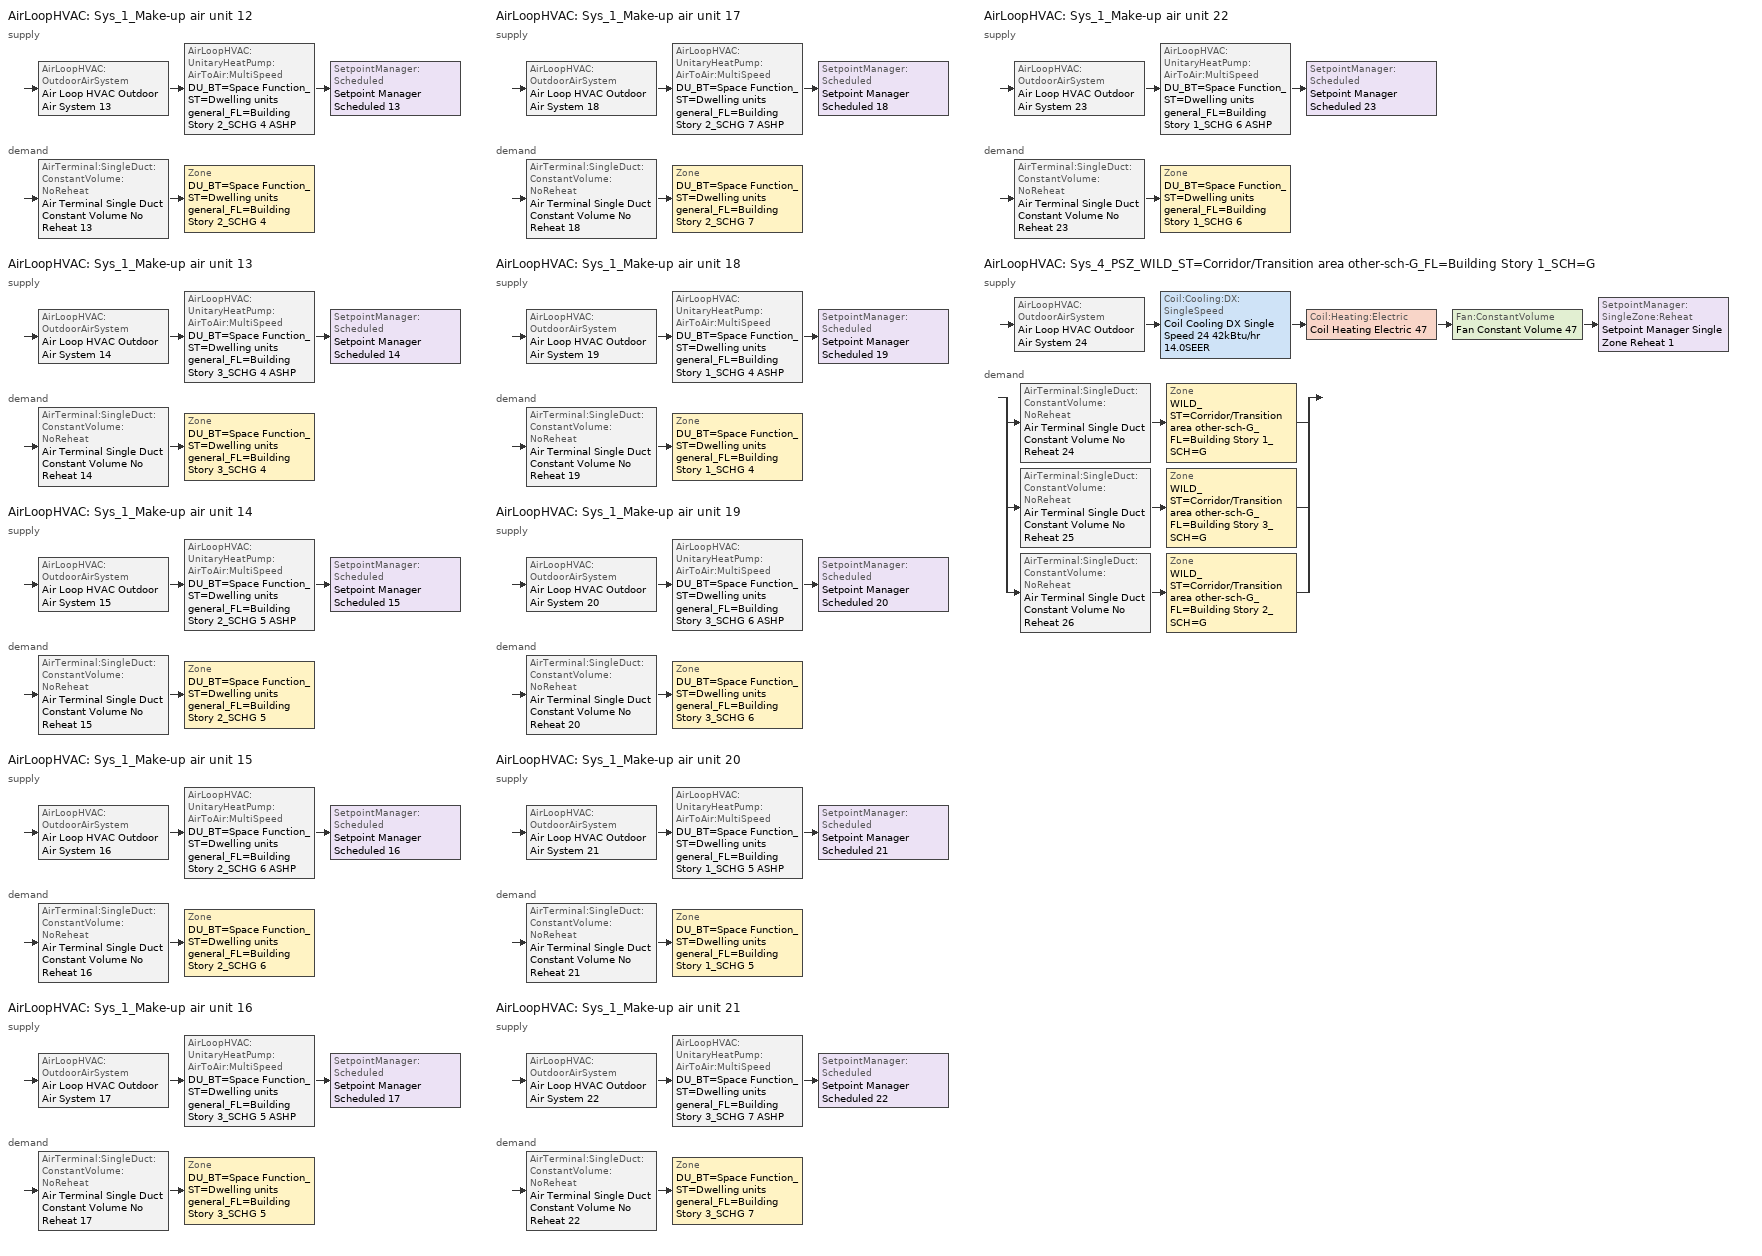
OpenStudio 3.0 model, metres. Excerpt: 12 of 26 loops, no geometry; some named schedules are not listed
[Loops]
AirLoopHVAC 'Sys_1_Make-up air unit 12'
 supply: AirLoopHVAC:OutdoorAirSystem 'Air Loop HVAC Outdoor Air System 13' > AirLoopHVAC:UnitaryHeatPump:AirToAir:MultiSpeed 'DU_BT=Space Function_ST=Dwelling units general_FL=Building Story 2_SCHG 4 ASHP' > SetpointManager:Scheduled 'Setpoint Manager Scheduled 13'
 demand: AirTerminal:SingleDuct:ConstantVolume:NoReheat 'Air Terminal Single Duct Constant Volume No Reheat 13' > Zone 'DU_BT=Space Function_ST=Dwelling units general_FL=Building Story 2_SCHG 4'
AirLoopHVAC 'Sys_1_Make-up air unit 13'
 supply: AirLoopHVAC:OutdoorAirSystem 'Air Loop HVAC Outdoor Air System 14' > AirLoopHVAC:UnitaryHeatPump:AirToAir:MultiSpeed 'DU_BT=Space Function_ST=Dwelling units general_FL=Building Story 3_SCHG 4 ASHP' > SetpointManager:Scheduled 'Setpoint Manager Scheduled 14'
 demand: AirTerminal:SingleDuct:ConstantVolume:NoReheat 'Air Terminal Single Duct Constant Volume No Reheat 14' > Zone 'DU_BT=Space Function_ST=Dwelling units general_FL=Building Story 3_SCHG 4'
AirLoopHVAC 'Sys_1_Make-up air unit 14'
 supply: AirLoopHVAC:OutdoorAirSystem 'Air Loop HVAC Outdoor Air System 15' > AirLoopHVAC:UnitaryHeatPump:AirToAir:MultiSpeed 'DU_BT=Space Function_ST=Dwelling units general_FL=Building Story 2_SCHG 5 ASHP' > SetpointManager:Scheduled 'Setpoint Manager Scheduled 15'
 demand: AirTerminal:SingleDuct:ConstantVolume:NoReheat 'Air Terminal Single Duct Constant Volume No Reheat 15' > Zone 'DU_BT=Space Function_ST=Dwelling units general_FL=Building Story 2_SCHG 5'
AirLoopHVAC 'Sys_1_Make-up air unit 15'
 supply: AirLoopHVAC:OutdoorAirSystem 'Air Loop HVAC Outdoor Air System 16' > AirLoopHVAC:UnitaryHeatPump:AirToAir:MultiSpeed 'DU_BT=Space Function_ST=Dwelling units general_FL=Building Story 2_SCHG 6 ASHP' > SetpointManager:Scheduled 'Setpoint Manager Scheduled 16'
 demand: AirTerminal:SingleDuct:ConstantVolume:NoReheat 'Air Terminal Single Duct Constant Volume No Reheat 16' > Zone 'DU_BT=Space Function_ST=Dwelling units general_FL=Building Story 2_SCHG 6'
AirLoopHVAC 'Sys_1_Make-up air unit 16'
 supply: AirLoopHVAC:OutdoorAirSystem 'Air Loop HVAC Outdoor Air System 17' > AirLoopHVAC:UnitaryHeatPump:AirToAir:MultiSpeed 'DU_BT=Space Function_ST=Dwelling units general_FL=Building Story 3_SCHG 5 ASHP' > SetpointManager:Scheduled 'Setpoint Manager Scheduled 17'
 demand: AirTerminal:SingleDuct:ConstantVolume:NoReheat 'Air Terminal Single Duct Constant Volume No Reheat 17' > Zone 'DU_BT=Space Function_ST=Dwelling units general_FL=Building Story 3_SCHG 5'
AirLoopHVAC 'Sys_1_Make-up air unit 17'
 supply: AirLoopHVAC:OutdoorAirSystem 'Air Loop HVAC Outdoor Air System 18' > AirLoopHVAC:UnitaryHeatPump:AirToAir:MultiSpeed 'DU_BT=Space Function_ST=Dwelling units general_FL=Building Story 2_SCHG 7 ASHP' > SetpointManager:Scheduled 'Setpoint Manager Scheduled 18'
 demand: AirTerminal:SingleDuct:ConstantVolume:NoReheat 'Air Terminal Single Duct Constant Volume No Reheat 18' > Zone 'DU_BT=Space Function_ST=Dwelling units general_FL=Building Story 2_SCHG 7'
AirLoopHVAC 'Sys_1_Make-up air unit 18'
 supply: AirLoopHVAC:OutdoorAirSystem 'Air Loop HVAC Outdoor Air System 19' > AirLoopHVAC:UnitaryHeatPump:AirToAir:MultiSpeed 'DU_BT=Space Function_ST=Dwelling units general_FL=Building Story 1_SCHG 4 ASHP' > SetpointManager:Scheduled 'Setpoint Manager Scheduled 19'
 demand: AirTerminal:SingleDuct:ConstantVolume:NoReheat 'Air Terminal Single Duct Constant Volume No Reheat 19' > Zone 'DU_BT=Space Function_ST=Dwelling units general_FL=Building Story 1_SCHG 4'
AirLoopHVAC 'Sys_1_Make-up air unit 19'
 supply: AirLoopHVAC:OutdoorAirSystem 'Air Loop HVAC Outdoor Air System 20' > AirLoopHVAC:UnitaryHeatPump:AirToAir:MultiSpeed 'DU_BT=Space Function_ST=Dwelling units general_FL=Building Story 3_SCHG 6 ASHP' > SetpointManager:Scheduled 'Setpoint Manager Scheduled 20'
 demand: AirTerminal:SingleDuct:ConstantVolume:NoReheat 'Air Terminal Single Duct Constant Volume No Reheat 20' > Zone 'DU_BT=Space Function_ST=Dwelling units general_FL=Building Story 3_SCHG 6'
AirLoopHVAC 'Sys_1_Make-up air unit 20'
 supply: AirLoopHVAC:OutdoorAirSystem 'Air Loop HVAC Outdoor Air System 21' > AirLoopHVAC:UnitaryHeatPump:AirToAir:MultiSpeed 'DU_BT=Space Function_ST=Dwelling units general_FL=Building Story 1_SCHG 5 ASHP' > SetpointManager:Scheduled 'Setpoint Manager Scheduled 21'
 demand: AirTerminal:SingleDuct:ConstantVolume:NoReheat 'Air Terminal Single Duct Constant Volume No Reheat 21' > Zone 'DU_BT=Space Function_ST=Dwelling units general_FL=Building Story 1_SCHG 5'
AirLoopHVAC 'Sys_1_Make-up air unit 21'
 supply: AirLoopHVAC:OutdoorAirSystem 'Air Loop HVAC Outdoor Air System 22' > AirLoopHVAC:UnitaryHeatPump:AirToAir:MultiSpeed 'DU_BT=Space Function_ST=Dwelling units general_FL=Building Story 3_SCHG 7 ASHP' > SetpointManager:Scheduled 'Setpoint Manager Scheduled 22'
 demand: AirTerminal:SingleDuct:ConstantVolume:NoReheat 'Air Terminal Single Duct Constant Volume No Reheat 22' > Zone 'DU_BT=Space Function_ST=Dwelling units general_FL=Building Story 3_SCHG 7'
AirLoopHVAC 'Sys_1_Make-up air unit 22'
 supply: AirLoopHVAC:OutdoorAirSystem 'Air Loop HVAC Outdoor Air System 23' > AirLoopHVAC:UnitaryHeatPump:AirToAir:MultiSpeed 'DU_BT=Space Function_ST=Dwelling units general_FL=Building Story 1_SCHG 6 ASHP' > SetpointManager:Scheduled 'Setpoint Manager Scheduled 23'
 demand: AirTerminal:SingleDuct:ConstantVolume:NoReheat 'Air Terminal Single Duct Constant Volume No Reheat 23' > Zone 'DU_BT=Space Function_ST=Dwelling units general_FL=Building Story 1_SCHG 6'
AirLoopHVAC 'Sys_4_PSZ_WILD_ST=Corridor/Transition area other-sch-G_FL=Building Story 1_SCH=G'
 supply: AirLoopHVAC:OutdoorAirSystem 'Air Loop HVAC Outdoor Air System 24' > Coil:Cooling:DX:SingleSpeed 'Coil Cooling DX Single Speed 24 42kBtu/hr 14.0SEER' > Coil:Heating:Electric 'Coil Heating Electric 47' > Fan:ConstantVolume 'Fan Constant Volume 47' > SetpointManager:SingleZone:Reheat 'Setpoint Manager Single Zone Reheat 1'
 demand: split
  | AirTerminal:SingleDuct:ConstantVolume:NoReheat 'Air Terminal Single Duct Constant Volume No Reheat 24' > Zone 'WILD_ST=Corridor/Transition area other-sch-G_FL=Building Story 1_SCH=G'
  | AirTerminal:SingleDuct:ConstantVolume:NoReheat 'Air Terminal Single Duct Constant Volume No Reheat 25' > Zone 'WILD_ST=Corridor/Transition area other-sch-G_FL=Building Story 3_SCH=G'
  | AirTerminal:SingleDuct:ConstantVolume:NoReheat 'Air Terminal Single Duct Constant Volume No Reheat 26' > Zone 'WILD_ST=Corridor/Transition area other-sch-G_FL=Building Story 2_SCH=G'
[Sizing:Zone] Zone Cooling Design Supply Air Temperature Input Method=SupplyAirTemperature; Zone Cooling Design Supply Air Temperature {C}=13; Zone Cooling Design Supply Air Temperature Difference {deltaC}=11.11; Zone Heating Design Supply Air Temperature Input Method=SupplyAirTemperature; Zone Heating Design Supply Air Temperature {C}=43; Zone Heating Design Supply Air Temperature Difference {deltaC}=11.11; Zone Cooling Design Supply Air Humidity Ratio {kg-H2O/kg-air}=0.0085; Zone Heating Design Supply Air Humidity Ratio {kg-H2O/kg-air}=0.008; Zone Heating Sizing Factor=1.3; Zone Cooling Sizing Factor=1.1; Cooling Design Air Flow Method=DesignDay; Heating Design Air Flow Method=DesignDay; Account for Dedicated Outdoor Air System=No; Dedicated Outdoor Air System Control Strategy=NeutralSupplyAir; Dedicated Outdoor Air Low Setpoint Temperature for Design {C}=autosize; Dedicated Outdoor Air High Setpoint Temperature for Design {C}=autosize
DU_BT=Space Function_ST=Dwelling units general_FL=Building Story 2_SCHG 4; DU_BT=Space Function_ST=Dwelling units general_FL=Building Story 3_SCHG 4; DU_BT=Space Function_ST=Dwelling units general_FL=Building Story 2_SCHG 5; DU_BT=Space Function_ST=Dwelling units general_FL=Building Story 2_SCHG 6; DU_BT=Space Function_ST=Dwelling units general_FL=Building Story 3_SCHG 5; DU_BT=Space Function_ST=Dwelling units general_FL=Building Story 2_SCHG 7; DU_BT=Space Function_ST=Dwelling units general_FL=Building Story 1_SCHG 4; DU_BT=Space Function_ST=Dwelling units general_FL=Building Story 3_SCHG 6; DU_BT=Space Function_ST=Dwelling units general_FL=Building Story 1_SCHG 5; DU_BT=Space Function_ST=Dwelling units general_FL=Building Story 3_SCHG 7; DU_BT=Space Function_ST=Dwelling units general_FL=Building Story 1_SCHG 6; WILD_ST=Corridor/Transition area other-sch-G_FL=Building Story 1_SCH=G; WILD_ST=Corridor/Transition area other-sch-G_FL=Building Story 3_SCH=G; WILD_ST=Corridor/Transition area other-sch-G_FL=Building Story 2_SCH=G
[Zone equipment]
DU_BT=Space Function_ST=Dwelling units general_FL=Building Story 2_SCHG 4: DU_BT=Space Function_ST=Dwelling units general_FL=Building Story 2_SCHG 4 PTAC, Zone HVAC Baseboard Convective Electric 13, Air Terminal Single Duct Constant Volume No Reheat 13
DU_BT=Space Function_ST=Dwelling units general_FL=Building Story 3_SCHG 4: DU_BT=Space Function_ST=Dwelling units general_FL=Building Story 3_SCHG 4 PTAC, Zone HVAC Baseboard Convective Electric 14, Air Terminal Single Duct Constant Volume No Reheat 14
DU_BT=Space Function_ST=Dwelling units general_FL=Building Story 2_SCHG 5: DU_BT=Space Function_ST=Dwelling units general_FL=Building Story 2_SCHG 5 PTAC, Zone HVAC Baseboard Convective Electric 15, Air Terminal Single Duct Constant Volume No Reheat 15
DU_BT=Space Function_ST=Dwelling units general_FL=Building Story 2_SCHG 6: DU_BT=Space Function_ST=Dwelling units general_FL=Building Story 2_SCHG 6 PTAC, Zone HVAC Baseboard Convective Electric 16, Air Terminal Single Duct Constant Volume No Reheat 16
DU_BT=Space Function_ST=Dwelling units general_FL=Building Story 3_SCHG 5: DU_BT=Space Function_ST=Dwelling units general_FL=Building Story 3_SCHG 5 PTAC, Zone HVAC Baseboard Convective Electric 17, Air Terminal Single Duct Constant Volume No Reheat 17
DU_BT=Space Function_ST=Dwelling units general_FL=Building Story 2_SCHG 7: DU_BT=Space Function_ST=Dwelling units general_FL=Building Story 2_SCHG 7 PTAC, Zone HVAC Baseboard Convective Electric 18, Air Terminal Single Duct Constant Volume No Reheat 18
DU_BT=Space Function_ST=Dwelling units general_FL=Building Story 1_SCHG 4: DU_BT=Space Function_ST=Dwelling units general_FL=Building Story 1_SCHG 4 PTAC, Zone HVAC Baseboard Convective Electric 19, Air Terminal Single Duct Constant Volume No Reheat 19
DU_BT=Space Function_ST=Dwelling units general_FL=Building Story 3_SCHG 6: DU_BT=Space Function_ST=Dwelling units general_FL=Building Story 3_SCHG 6 PTAC, Zone HVAC Baseboard Convective Electric 20, Air Terminal Single Duct Constant Volume No Reheat 20
DU_BT=Space Function_ST=Dwelling units general_FL=Building Story 1_SCHG 5: DU_BT=Space Function_ST=Dwelling units general_FL=Building Story 1_SCHG 5 PTAC, Zone HVAC Baseboard Convective Electric 21, Air Terminal Single Duct Constant Volume No Reheat 21
DU_BT=Space Function_ST=Dwelling units general_FL=Building Story 3_SCHG 7: DU_BT=Space Function_ST=Dwelling units general_FL=Building Story 3_SCHG 7 PTAC, Zone HVAC Baseboard Convective Electric 22, Air Terminal Single Duct Constant Volume No Reheat 22
DU_BT=Space Function_ST=Dwelling units general_FL=Building Story 1_SCHG 6: DU_BT=Space Function_ST=Dwelling units general_FL=Building Story 1_SCHG 6 PTAC, Zone HVAC Baseboard Convective Electric 23, Air Terminal Single Duct Constant Volume No Reheat 23
WILD_ST=Corridor/Transition area other-sch-G_FL=Building Story 1_SCH=G: Air Terminal Single Duct Constant Volume No Reheat 24, Zone HVAC Baseboard Convective Electric 24
WILD_ST=Corridor/Transition area other-sch-G_FL=Building Story 3_SCH=G: Air Terminal Single Duct Constant Volume No Reheat 25, Zone HVAC Baseboard Convective Electric 25
WILD_ST=Corridor/Transition area other-sch-G_FL=Building Story 2_SCH=G: Air Terminal Single Duct Constant Volume No Reheat 26, Zone HVAC Baseboard Convective Electric 26
[AirLoopHVAC] Design Supply Air Flow Rate {m3/s}=AutoSize
Name | Availability Schedule
Sys_1_Make-up air unit 12 | Sys_1_Make-up air unit 12 Occ Sch
Sys_1_Make-up air unit 13 | Sys_1_Make-up air unit 13 Occ Sch
Sys_1_Make-up air unit 14 | Sys_1_Make-up air unit 14 Occ Sch
Sys_1_Make-up air unit 15 | Sys_1_Make-up air unit 15 Occ Sch
Sys_1_Make-up air unit 16 | Sys_1_Make-up air unit 16 Occ Sch
Sys_1_Make-up air unit 17 | Sys_1_Make-up air unit 17 Occ Sch
Sys_1_Make-up air unit 18 | Sys_1_Make-up air unit 18 Occ Sch
Sys_1_Make-up air unit 19 | Sys_1_Make-up air unit 19 Occ Sch
Sys_1_Make-up air unit 20 | Sys_1_Make-up air unit 20 Occ Sch
Sys_1_Make-up air unit 21 | Sys_1_Make-up air unit 21 Occ Sch
Sys_1_Make-up air unit 22 | Sys_1_Make-up air unit 22 Occ Sch
Sys_4_PSZ_WILD_ST=Corridor/Transition area other-sch-G_FL=Building Story 1_SCH=G | Sys_4_PSZ_WILD_ST=Corridor/Transition area other-sch-G_FL=Building Story 1_SCH=G Occ Sch
[Sizing:System] Design Outdoor Air Flow Rate {m3/s}=Autosize; Central Heating Maximum System Air Flow Ratio=1; Preheat Design Temperature {C}=7; Preheat Design Humidity Ratio {kg-H2O/kg-Air}=0.008; Precool Design Temperature {C}=13; Precool Design Humidity Ratio {kg-H2O/kg-Air}=0.008; Central Cooling Design Supply Air Temperature {C}=13; Central Heating Design Supply Air Temperature {C}=43; Sizing Option=NonCoincident; Central Cooling Design Supply Air Humidity Ratio {kg-H2O/kg-Air}=0.0085; Central Heating Design Supply Air Humidity Ratio {kg-H2O/kg-Air}=0.008; Cooling Design Air Flow Method=DesignDay; Cooling Design Air Flow Rate {m3/s}=0; Heating Design Air Flow Method=DesignDay; Heating Design Air Flow Rate {m3/s}=0; System Outdoor Air Method=ZoneSum; Zone Maximum Outdoor Air Fraction=1; Cooling Supply Air Flow Rate Per Floor Area {m3/s-m2}=0.00996765; Cooling Fraction of Autosized Cooling Supply Air Flow Rate=1; Cooling Supply Air Flow Rate Per Unit Cooling Capacity {m3/s-W}=3.94755e-05; Heating Supply Air Flow Rate Per Floor Area {m3/s-m2}=0.00996765; Heating Fraction of Autosized Heating Supply Air Flow Rate=1; Heating Fraction of Autosized Cooling Supply Air Flow Rate=1; Heating Supply Air Flow Rate Per Unit Heating Capacity {m3/s-W}=3.15882e-05; Cooling Design Capacity Method=CoolingDesignCapacity; Cooling Design Capacity {W}=autosize; Cooling Design Capacity Per Floor Area {W/m2}=234.7; Fraction of Autosized Cooling Design Capacity=1; Heating Design Capacity Method=HeatingDesignCapacity; Heating Design Capacity {W}=autosize; Heating Design Capacity Per Floor Area {W/m2}=157; Fraction of Autosized Heating Design Capacity=1; Central Cooling Capacity Control Method=OnOff
Name | Type of Load to Size On | 100% Outdoor Air in Cooling | 100% Outdoor Air in Heating
Sys_1_Make-up air unit 12; Sys_1_Make-up air unit 13; Sys_1_Make-up air unit 14; Sys_1_Make-up air unit 15; Sys_1_Make-up air unit 16; Sys_1_Make-up air unit 17; Sys_1_Make-up air unit 18; Sys_1_Make-up air unit 19; Sys_1_Make-up air unit 20; Sys_1_Make-up air unit 21; Sys_1_Make-up air unit 22 | VentilationRequirement | Yes | Yes
Sys_4_PSZ_WILD_ST=Corridor/Transition area other-sch-G_FL=Building Story 1_SCH=G | Sensible | No | No
[Fan:ConstantVolume] Availability Schedule=Always On Discrete; Fan Total Efficiency=0.39975; Pressure Rise {Pa}=640; Maximum Flow Rate {m3/s}=AutoSize; Motor Efficiency=0.615
Fan Constant Volume 25; Fan Constant Volume 26; Fan Constant Volume 27; Fan Constant Volume 28; Fan Constant Volume 29; Fan Constant Volume 30; Fan Constant Volume 31; Fan Constant Volume 32; Fan Constant Volume 33; Fan Constant Volume 34; Fan Constant Volume 35; Fan Constant Volume 36; Fan Constant Volume 37; Fan Constant Volume 38; Fan Constant Volume 39; Fan Constant Volume 40; Fan Constant Volume 41; Fan Constant Volume 42; Fan Constant Volume 43; Fan Constant Volume 44; Fan Constant Volume 45; Fan Constant Volume 46; Fan Constant Volume 47
[Coil:Cooling:DX:MultiSpeed] Condenser Type=AirCooled; Minimum Outdoor Dry-Bulb Temperature for Compressor Operation {C}=-25; Apply Part Load Fraction to Speeds Greater than 1=No; Crankcase Heater Capacity {W}=0; Maximum Outdoor Dry-Bulb Temperature for Crankcase Heater Operation {C}=10; Basin Heater Capacity {W/K}=0; Basin Heater Setpoint Temperature {C}=2; Fuel Type=Electricity
Name | Stage 1 | Stage 2
Coil Cooling DX Multi Speed 13 4kBtu/hr 14.0SEER | Coil Cooling DX Multi Speed Stage Data 25 | Coil Cooling DX Multi Speed Stage Data 26
Coil Cooling DX Multi Speed 14 2kBtu/hr 14.0SEER | Coil Cooling DX Multi Speed Stage Data 27 | Coil Cooling DX Multi Speed Stage Data 28
Coil Cooling DX Multi Speed 15 4kBtu/hr 14.0SEER | Coil Cooling DX Multi Speed Stage Data 29 | Coil Cooling DX Multi Speed Stage Data 30
Coil Cooling DX Multi Speed 16 4kBtu/hr 14.0SEER | Coil Cooling DX Multi Speed Stage Data 31 | Coil Cooling DX Multi Speed Stage Data 32
Coil Cooling DX Multi Speed 17 2kBtu/hr 14.0SEER | Coil Cooling DX Multi Speed Stage Data 33 | Coil Cooling DX Multi Speed Stage Data 34
Coil Cooling DX Multi Speed 18 4kBtu/hr 14.0SEER | Coil Cooling DX Multi Speed Stage Data 35 | Coil Cooling DX Multi Speed Stage Data 36
Coil Cooling DX Multi Speed 19 2kBtu/hr 14.0SEER | Coil Cooling DX Multi Speed Stage Data 37 | Coil Cooling DX Multi Speed Stage Data 38
Coil Cooling DX Multi Speed 20 2kBtu/hr 14.0SEER | Coil Cooling DX Multi Speed Stage Data 39 | Coil Cooling DX Multi Speed Stage Data 40
Coil Cooling DX Multi Speed 21 2kBtu/hr 14.0SEER | Coil Cooling DX Multi Speed Stage Data 41 | Coil Cooling DX Multi Speed Stage Data 42
Coil Cooling DX Multi Speed 22 2kBtu/hr 14.0SEER | Coil Cooling DX Multi Speed Stage Data 43 | Coil Cooling DX Multi Speed Stage Data 44
Coil Cooling DX Multi Speed 23 2kBtu/hr 14.0SEER | Coil Cooling DX Multi Speed Stage Data 45 | Coil Cooling DX Multi Speed Stage Data 46
[Coil:Cooling:DX:MultiSpeed:StageData] Gross Rated Sensible Heat Ratio=autosize; Gross Rated Cooling COP {W/W}=4.11713; Rated Air Flow Rate {m3/s}=autosize; Rated Evaporator Fan Power Per Volume Flow Rate {W/(m3/s)}=773.3; Total Cooling Capacity Function of Temperature Curve=DXCOOL-NECB2011-REF-CAPFT; Total Cooling Capacity Function of Flow Fraction Curve=DXCOOL-NECB2011-REF-CAPFFLOW; Energy Input Ratio Function of Temperature Curve=DXCOOL-NECB2011-REF-COOLEIRFT; Energy Input Ratio Function of Flow Fraction Curve=DXCOOL-NECB2011-REF-COOLEIRFFLOW; Part Load Fraction Correlation Curve=DXCOOL-NECB2011-REF-COOLPLFFPLR; Nominal Time for Condensate Removal to Begin {s}=0; Ratio of Initial Moisture Evaporation Rate and Steady State Latent Capacity=0; Maximum Cycling Rate {cycles/hr}=0; Latent Capacity Time Constant {s}=0; Rated Waste Heat Fraction of Power Input=0.5; Evaporative Condenser Effectiveness=0.9; Evaporative Condenser Air Flow Rate {m3/s}=autosize; Rated Evaporative Condenser Pump Power Consumption {W}=autosize
Name | Gross Rated Total Cooling Capacity {W} | Waste Heat Function of Temperature Curve
Coil Cooling DX Multi Speed Stage Data 25 | 578.843 | Curve Biquadratic 99
Coil Cooling DX Multi Speed Stage Data 26 | 1157.69 | Curve Biquadratic 102
Coil Cooling DX Multi Speed Stage Data 27 | 289.421 | Curve Biquadratic 107
Coil Cooling DX Multi Speed Stage Data 28 | 578.843 | Curve Biquadratic 110
Coil Cooling DX Multi Speed Stage Data 29 | 578.843 | Curve Biquadratic 115
Coil Cooling DX Multi Speed Stage Data 30 | 1157.69 | Curve Biquadratic 118
Coil Cooling DX Multi Speed Stage Data 31 | 578.843 | Curve Biquadratic 123
Coil Cooling DX Multi Speed Stage Data 32 | 1157.69 | Curve Biquadratic 126
Coil Cooling DX Multi Speed Stage Data 33 | 289.421 | Curve Biquadratic 131
Coil Cooling DX Multi Speed Stage Data 34 | 578.843 | Curve Biquadratic 134
Coil Cooling DX Multi Speed Stage Data 35 | 578.843 | Curve Biquadratic 139
Coil Cooling DX Multi Speed Stage Data 36 | 1157.69 | Curve Biquadratic 142
Coil Cooling DX Multi Speed Stage Data 37 | 289.421 | Curve Biquadratic 147
Coil Cooling DX Multi Speed Stage Data 38 | 578.843 | Curve Biquadratic 150
Coil Cooling DX Multi Speed Stage Data 39 | 289.421 | Curve Biquadratic 155
Coil Cooling DX Multi Speed Stage Data 40 | 578.843 | Curve Biquadratic 158
Coil Cooling DX Multi Speed Stage Data 41 | 289.421 | Curve Biquadratic 163
Coil Cooling DX Multi Speed Stage Data 42 | 578.843 | Curve Biquadratic 166
Coil Cooling DX Multi Speed Stage Data 43 | 289.421 | Curve Biquadratic 171
Coil Cooling DX Multi Speed Stage Data 44 | 578.843 | Curve Biquadratic 174
Coil Cooling DX Multi Speed Stage Data 45 | 289.421 | Curve Biquadratic 179
Coil Cooling DX Multi Speed Stage Data 46 | 578.843 | Curve Biquadratic 182
[Coil:Heating:Gas:MultiStage] Part Load Fraction Correlation Curve=FURNACE-EFFPLR-NECB2011
Name | Stage 1
Coil Heating Gas Multi Stage 13 0kBtu/hr 0.924 AFUE | Coil Heating Gas Multi Stage Stage Data 13
Coil Heating Gas Multi Stage 14 0kBtu/hr 0.924 AFUE | Coil Heating Gas Multi Stage Stage Data 14
Coil Heating Gas Multi Stage 15 0kBtu/hr 0.924 AFUE | Coil Heating Gas Multi Stage Stage Data 15
Coil Heating Gas Multi Stage 16 0kBtu/hr 0.924 AFUE | Coil Heating Gas Multi Stage Stage Data 16
Coil Heating Gas Multi Stage 17 0kBtu/hr 0.924 AFUE | Coil Heating Gas Multi Stage Stage Data 17
Coil Heating Gas Multi Stage 18 0kBtu/hr 0.924 AFUE | Coil Heating Gas Multi Stage Stage Data 18
Coil Heating Gas Multi Stage 19 0kBtu/hr 0.924 AFUE | Coil Heating Gas Multi Stage Stage Data 19
Coil Heating Gas Multi Stage 20 0kBtu/hr 0.924 AFUE | Coil Heating Gas Multi Stage Stage Data 20
Coil Heating Gas Multi Stage 21 0kBtu/hr 0.924 AFUE | Coil Heating Gas Multi Stage Stage Data 21
Coil Heating Gas Multi Stage 22 0kBtu/hr 0.924 AFUE | Coil Heating Gas Multi Stage Stage Data 22
Coil Heating Gas Multi Stage 23 0kBtu/hr 0.924 AFUE | Coil Heating Gas Multi Stage Stage Data 23
[Coil:Heating:Gas:MultiStage:StageData] Gas Burner Efficiency {W/W}=0.924; Nominal Capacity {W}=0.001; Parasitic Electric Load {W}=0
Coil Heating Gas Multi Stage Stage Data 13; Coil Heating Gas Multi Stage Stage Data 14; Coil Heating Gas Multi Stage Stage Data 15; Coil Heating Gas Multi Stage Stage Data 16; Coil Heating Gas Multi Stage Stage Data 17; Coil Heating Gas Multi Stage Stage Data 18; Coil Heating Gas Multi Stage Stage Data 19; Coil Heating Gas Multi Stage Stage Data 20; Coil Heating Gas Multi Stage Stage Data 21; Coil Heating Gas Multi Stage Stage Data 22; Coil Heating Gas Multi Stage Stage Data 23
[Coil:Heating:Electric]
Name | Availability Schedule
Coil Heating Electric 25; Coil Heating Electric 27; Coil Heating Electric 29; Coil Heating Electric 31; Coil Heating Electric 33; Coil Heating Electric 35; Coil Heating Electric 37; Coil Heating Electric 39; Coil Heating Electric 41; Coil Heating Electric 43; Coil Heating Electric 45; Coil Heating Electric 47 | Always On Discrete
Coil Heating Electric 26; Coil Heating Electric 28; Coil Heating Electric 30; Coil Heating Electric 32; Coil Heating Electric 34; Coil Heating Electric 36; Coil Heating Electric 38; Coil Heating Electric 40; Coil Heating Electric 42; Coil Heating Electric 44; Coil Heating Electric 46 | ON_OFF_ALWAYS_OFF
[AirLoopHVAC:UnitaryHeatPump:AirToAir:MultiSpeed] Supply Air Fan Placement=DrawThrough; Supply Air Fan Operating Mode Schedule=Always On Discrete; Minimum Outdoor Dry-Bulb Temperature for Compressor Operation {C}=-10; Maximum Supply Air Temperature from Supplemental Heater {C}=autosize; Maximum Outdoor Dry-Bulb Temperature for Supplemental Heater Operation {C}=21; Auxiliary On-Cycle Electric Power {W}=0; Auxiliary Off-Cycle Electric Power {W}=0; Design Heat Recovery Water Flow Rate {m3/s}=0; Maximum Temperature for Heat Recovery {C}=80; Supply Air Flow Rate When No Cooling or Heating is Needed {m3/s}=autosize; Number of Speeds for Heating=1; Number of Speeds for Cooling=2; Speed 1 Supply Air Flow Rate During Heating Operation {m3/s}=autosize; Speed 2 Supply Air Flow Rate During Heating Operation {m3/s}=autosize; Speed 3 Supply Air Flow Rate During Heating Operation {m3/s}=autosize; Speed 4 Supply Air Flow Rate During Heating Operation {m3/s}=autosize; Speed 2 Supply Air Flow Rate During Cooling Operation {m3/s}=autosize; Speed 3 Supply Air Flow Rate During Cooling Operation {m3/s}=autosize; Speed 4 Supply Air Flow Rate During Cooling Operation {m3/s}=autosize
Name | Availability Schedule | Controlling Zone or Thermostat Location | Supply Air Fan | Heating Coil | Cooling Coil | Supplemental Heating Coil | Speed 1 Supply Air Flow Rate During Cooling Operation {m3/s}
DU_BT=Space Function_ST=Dwelling units general_FL=Building Story 2_SCHG 4 ASHP | Schedule Constant 5 | DU_BT=Space Function_ST=Dwelling units general_FL=Building Story 2_SCHG 4 | Fan Constant Volume 25 | Coil Heating Gas Multi Stage 13 0kBtu/hr 0.924 AFUE | Coil Cooling DX Multi Speed 13 4kBtu/hr 14.0SEER | Coil Heating Electric 25 | 0.0699358
DU_BT=Space Function_ST=Dwelling units general_FL=Building Story 3_SCHG 4 ASHP | Schedule Constant 6 | DU_BT=Space Function_ST=Dwelling units general_FL=Building Story 3_SCHG 4 | Fan Constant Volume 27 | Coil Heating Gas Multi Stage 14 0kBtu/hr 0.924 AFUE | Coil Cooling DX Multi Speed 14 2kBtu/hr 14.0SEER | Coil Heating Electric 27 | 0.0349679
DU_BT=Space Function_ST=Dwelling units general_FL=Building Story 2_SCHG 5 ASHP | Schedule Constant 7 | DU_BT=Space Function_ST=Dwelling units general_FL=Building Story 2_SCHG 5 | Fan Constant Volume 29 | Coil Heating Gas Multi Stage 15 0kBtu/hr 0.924 AFUE | Coil Cooling DX Multi Speed 15 4kBtu/hr 14.0SEER | Coil Heating Electric 29 | 0.0699358
DU_BT=Space Function_ST=Dwelling units general_FL=Building Story 2_SCHG 6 ASHP | Schedule Constant 8 | DU_BT=Space Function_ST=Dwelling units general_FL=Building Story 2_SCHG 6 | Fan Constant Volume 31 | Coil Heating Gas Multi Stage 16 0kBtu/hr 0.924 AFUE | Coil Cooling DX Multi Speed 16 4kBtu/hr 14.0SEER | Coil Heating Electric 31 | 0.0699358
DU_BT=Space Function_ST=Dwelling units general_FL=Building Story 3_SCHG 5 ASHP | Schedule Constant 9 | DU_BT=Space Function_ST=Dwelling units general_FL=Building Story 3_SCHG 5 | Fan Constant Volume 33 | Coil Heating Gas Multi Stage 17 0kBtu/hr 0.924 AFUE | Coil Cooling DX Multi Speed 17 2kBtu/hr 14.0SEER | Coil Heating Electric 33 | 0.0349679
DU_BT=Space Function_ST=Dwelling units general_FL=Building Story 2_SCHG 7 ASHP | Schedule Constant 10 | DU_BT=Space Function_ST=Dwelling units general_FL=Building Story 2_SCHG 7 | Fan Constant Volume 35 | Coil Heating Gas Multi Stage 18 0kBtu/hr 0.924 AFUE | Coil Cooling DX Multi Speed 18 4kBtu/hr 14.0SEER | Coil Heating Electric 35 | 0.0699358
DU_BT=Space Function_ST=Dwelling units general_FL=Building Story 1_SCHG 4 ASHP | Schedule Constant 11 | DU_BT=Space Function_ST=Dwelling units general_FL=Building Story 1_SCHG 4 | Fan Constant Volume 37 | Coil Heating Gas Multi Stage 19 0kBtu/hr 0.924 AFUE | Coil Cooling DX Multi Speed 19 2kBtu/hr 14.0SEER | Coil Heating Electric 37 | 0.0349679
DU_BT=Space Function_ST=Dwelling units general_FL=Building Story 3_SCHG 6 ASHP | Schedule Constant 13 | DU_BT=Space Function_ST=Dwelling units general_FL=Building Story 3_SCHG 6 | Fan Constant Volume 39 | Coil Heating Gas Multi Stage 20 0kBtu/hr 0.924 AFUE | Coil Cooling DX Multi Speed 20 2kBtu/hr 14.0SEER | Coil Heating Electric 39 | 0.0349679
DU_BT=Space Function_ST=Dwelling units general_FL=Building Story 1_SCHG 5 ASHP | Schedule Constant 14 | DU_BT=Space Function_ST=Dwelling units general_FL=Building Story 1_SCHG 5 | Fan Constant Volume 41 | Coil Heating Gas Multi Stage 21 0kBtu/hr 0.924 AFUE | Coil Cooling DX Multi Speed 21 2kBtu/hr 14.0SEER | Coil Heating Electric 41 | 0.0349679
DU_BT=Space Function_ST=Dwelling units general_FL=Building Story 3_SCHG 7 ASHP | Schedule Constant 15 | DU_BT=Space Function_ST=Dwelling units general_FL=Building Story 3_SCHG 7 | Fan Constant Volume 43 | Coil Heating Gas Multi Stage 22 0kBtu/hr 0.924 AFUE | Coil Cooling DX Multi Speed 22 2kBtu/hr 14.0SEER | Coil Heating Electric 43 | 0.0349679
DU_BT=Space Function_ST=Dwelling units general_FL=Building Story 1_SCHG 6 ASHP | Schedule Constant 16 | DU_BT=Space Function_ST=Dwelling units general_FL=Building Story 1_SCHG 6 | Fan Constant Volume 45 | Coil Heating Gas Multi Stage 23 0kBtu/hr 0.924 AFUE | Coil Cooling DX Multi Speed 23 2kBtu/hr 14.0SEER | Coil Heating Electric 45 | 0.0349679
[Controller:OutdoorAir] Minimum Outdoor Air Flow Rate {m3/s}=autosize; Maximum Outdoor Air Flow Rate {m3/s}=Autosize; Economizer Control Type=NoEconomizer; Economizer Control Action Type=ModulateFlow; Economizer Maximum Limit Dry-Bulb Temperature {C}=28; Economizer Maximum Limit Enthalpy {J/kg}=64000; Economizer Minimum Limit Dry-Bulb Temperature {C}=-100; Lockout Type=NoLockout; Minimum Limit Type=FixedMinimum; High Humidity Control=No
Name | Minimum Outdoor Air Schedule | Controller Mechanical Ventilation | Heat Recovery Bypass Control Type
Controller Outdoor Air 13 | Sys_1_Make-up air unit 12 Occ Sch | Controller Mechanical Ventilation 13 | BypassWhenWithinEconomizerLimits
Controller Outdoor Air 14 | Sys_1_Make-up air unit 13 Occ Sch | Controller Mechanical Ventilation 14 | BypassWhenWithinEconomizerLimits
Controller Outdoor Air 15 | Sys_1_Make-up air unit 14 Occ Sch | Controller Mechanical Ventilation 15 | BypassWhenWithinEconomizerLimits
Controller Outdoor Air 16 | Sys_1_Make-up air unit 15 Occ Sch | Controller Mechanical Ventilation 16 | BypassWhenWithinEconomizerLimits
Controller Outdoor Air 17 | Sys_1_Make-up air unit 16 Occ Sch | Controller Mechanical Ventilation 17 | BypassWhenWithinEconomizerLimits
Controller Outdoor Air 18 | Sys_1_Make-up air unit 17 Occ Sch | Controller Mechanical Ventilation 18 | BypassWhenWithinEconomizerLimits
Controller Outdoor Air 19 | Sys_1_Make-up air unit 18 Occ Sch | Controller Mechanical Ventilation 19 | BypassWhenWithinEconomizerLimits
Controller Outdoor Air 20 | Sys_1_Make-up air unit 19 Occ Sch | Controller Mechanical Ventilation 20 | BypassWhenWithinEconomizerLimits
Controller Outdoor Air 21 | Sys_1_Make-up air unit 20 Occ Sch | Controller Mechanical Ventilation 21 | BypassWhenWithinEconomizerLimits
Controller Outdoor Air 22 | Sys_1_Make-up air unit 21 Occ Sch | Controller Mechanical Ventilation 22 | BypassWhenWithinEconomizerLimits
Controller Outdoor Air 23 | Sys_1_Make-up air unit 22 Occ Sch | Controller Mechanical Ventilation 23 | BypassWhenWithinEconomizerLimits
Controller Outdoor Air 24 | Sys_4_PSZ_WILD_ST=Corridor/Transition area other-sch-G_FL=Building Story 1_SCH=G Occ Sch | Controller Mechanical Ventilation 24 | BypassWhenOAFlowGreaterThanMinimum
[Controller:MechanicalVentilation] Availability Schedule=Always On Discrete; System Outdoor Air Method=ZoneSum
Controller Mechanical Ventilation 13; Controller Mechanical Ventilation 14; Controller Mechanical Ventilation 15; Controller Mechanical Ventilation 16; Controller Mechanical Ventilation 17; Controller Mechanical Ventilation 18; Controller Mechanical Ventilation 19; Controller Mechanical Ventilation 20; Controller Mechanical Ventilation 21; Controller Mechanical Ventilation 22; Controller Mechanical Ventilation 23; Controller Mechanical Ventilation 24
[AirLoopHVAC:OutdoorAirSystem]
Name | Controller
Air Loop HVAC Outdoor Air System 13 | Controller Outdoor Air 13
Air Loop HVAC Outdoor Air System 14 | Controller Outdoor Air 14
Air Loop HVAC Outdoor Air System 15 | Controller Outdoor Air 15
Air Loop HVAC Outdoor Air System 16 | Controller Outdoor Air 16
Air Loop HVAC Outdoor Air System 17 | Controller Outdoor Air 17
Air Loop HVAC Outdoor Air System 18 | Controller Outdoor Air 18
Air Loop HVAC Outdoor Air System 19 | Controller Outdoor Air 19
Air Loop HVAC Outdoor Air System 20 | Controller Outdoor Air 20
Air Loop HVAC Outdoor Air System 21 | Controller Outdoor Air 21
Air Loop HVAC Outdoor Air System 22 | Controller Outdoor Air 22
Air Loop HVAC Outdoor Air System 23 | Controller Outdoor Air 23
Air Loop HVAC Outdoor Air System 24 | Controller Outdoor Air 24
[SetpointManager:Scheduled] Control Variable=Temperature
Name | Schedule
Setpoint Manager Scheduled 13 | Makeup-Air Unit Supply Air Temp 12
Setpoint Manager Scheduled 14 | Makeup-Air Unit Supply Air Temp 13
Setpoint Manager Scheduled 15 | Makeup-Air Unit Supply Air Temp 14
Setpoint Manager Scheduled 16 | Makeup-Air Unit Supply Air Temp 15
Setpoint Manager Scheduled 17 | Makeup-Air Unit Supply Air Temp 16
Setpoint Manager Scheduled 18 | Makeup-Air Unit Supply Air Temp 17
Setpoint Manager Scheduled 19 | Makeup-Air Unit Supply Air Temp 18
Setpoint Manager Scheduled 20 | Makeup-Air Unit Supply Air Temp 19
Setpoint Manager Scheduled 21 | Makeup-Air Unit Supply Air Temp 20
Setpoint Manager Scheduled 22 | Makeup-Air Unit Supply Air Temp 21
Setpoint Manager Scheduled 23 | Makeup-Air Unit Supply Air Temp 22
[Coil:Cooling:DX:SingleSpeed] Availability Schedule=Always On Discrete; Rated Total Cooling Capacity {W}=autosize; Rated Sensible Heat Ratio=autosize; Rated Air Flow Rate {m3/s}=autosize; Rated Evaporator Fan Power Per Volume Flow Rate {W/(m3/s)}=773.3; Total Cooling Capacity Function of Temperature Curve=DXCOOL-NECB2011-REF-CAPFT; Total Cooling Capacity Function of Flow Fraction Curve=DXCOOL-NECB2011-REF-CAPFFLOW; Energy Input Ratio Function of Temperature Curve=DXCOOL-NECB2011-REF-COOLEIRFT; Energy Input Ratio Function of Flow Fraction Curve=DXCOOL-NECB2011-REF-COOLEIRFFLOW; Part Load Fraction Correlation Curve=DXCOOL-NECB2011-REF-COOLPLFFPLR; Minimum Outdoor Dry-Bulb Temperature for Compressor Operation {C}=-25; Condenser Type=AirCooled; Evaporative Condenser Effectiveness=0; Evaporative Condenser Air Flow Rate {m3/s}=Autosize; Evaporative Condenser Pump Rated Power Consumption {W}=Autosize; Crankcase Heater Capacity {W}=0; Maximum Outdoor Dry-Bulb Temperature for Crankcase Heater Operation {C}=0; Basin Heater Capacity {W/K}=0; Basin Heater Setpoint Temperature {C}=10
Name | Rated COP {W/W}
Coil Cooling DX Single Speed 13 19kBtu/hr 9.3EER; Coil Cooling DX Single Speed 14 23kBtu/hr 9.3EER; Coil Cooling DX Single Speed 15 21kBtu/hr 9.3EER; Coil Cooling DX Single Speed 17 23kBtu/hr 9.3EER; Coil Cooling DX Single Speed 18 18kBtu/hr 9.3EER; Coil Cooling DX Single Speed 20 26kBtu/hr 9.3EER; Coil Cooling DX Single Speed 22 22kBtu/hr 9.3EER; Coil Cooling DX Single Speed 23 17kBtu/hr 9.3EER | 3.23448
Coil Cooling DX Single Speed 16 7kBtu/hr 10.9EER | 3.77033
Coil Cooling DX Single Speed 19 14kBtu/hr 9.5EER | 3.29544
Coil Cooling DX Single Speed 21 14kBtu/hr 9.4EER | 3.27355
Coil Cooling DX Single Speed 24 42kBtu/hr 14.0SEER | 4.11713
[ZoneHVAC:PackagedTerminalAirConditioner] Availability Schedule=Always On Discrete; Supply Air Flow Rate During Cooling Operation {m3/s}=Autosize; Supply Air Flow Rate During Heating Operation {m3/s}=Autosize; Supply Air Flow Rate When No Cooling or Heating is Needed {m3/s}=Autosize; Outdoor Air Flow Rate During Cooling Operation {m3/s}=1e-05; Outdoor Air Flow Rate During Heating Operation {m3/s}=1e-05; Outdoor Air Flow Rate When No Cooling or Heating is Needed {m3/s}=1e-05; Fan Placement=DrawThrough
Name | Supply Air Fan | Heating Coil | Cooling Coil
DU_BT=Space Function_ST=Dwelling units general_FL=Building Story 2_SCHG 4 PTAC | Fan Constant Volume 26 | Coil Heating Electric 26 | Coil Cooling DX Single Speed 13 19kBtu/hr 9.3EER
DU_BT=Space Function_ST=Dwelling units general_FL=Building Story 3_SCHG 4 PTAC | Fan Constant Volume 28 | Coil Heating Electric 28 | Coil Cooling DX Single Speed 14 23kBtu/hr 9.3EER
DU_BT=Space Function_ST=Dwelling units general_FL=Building Story 2_SCHG 5 PTAC | Fan Constant Volume 30 | Coil Heating Electric 30 | Coil Cooling DX Single Speed 15 21kBtu/hr 9.3EER
DU_BT=Space Function_ST=Dwelling units general_FL=Building Story 2_SCHG 6 PTAC | Fan Constant Volume 32 | Coil Heating Electric 32 | Coil Cooling DX Single Speed 16 7kBtu/hr 10.9EER
DU_BT=Space Function_ST=Dwelling units general_FL=Building Story 3_SCHG 5 PTAC | Fan Constant Volume 34 | Coil Heating Electric 34 | Coil Cooling DX Single Speed 17 23kBtu/hr 9.3EER
DU_BT=Space Function_ST=Dwelling units general_FL=Building Story 2_SCHG 7 PTAC | Fan Constant Volume 36 | Coil Heating Electric 36 | Coil Cooling DX Single Speed 18 18kBtu/hr 9.3EER
DU_BT=Space Function_ST=Dwelling units general_FL=Building Story 1_SCHG 4 PTAC | Fan Constant Volume 38 | Coil Heating Electric 38 | Coil Cooling DX Single Speed 19 14kBtu/hr 9.5EER
DU_BT=Space Function_ST=Dwelling units general_FL=Building Story 3_SCHG 6 PTAC | Fan Constant Volume 40 | Coil Heating Electric 40 | Coil Cooling DX Single Speed 20 26kBtu/hr 9.3EER
DU_BT=Space Function_ST=Dwelling units general_FL=Building Story 1_SCHG 5 PTAC | Fan Constant Volume 42 | Coil Heating Electric 42 | Coil Cooling DX Single Speed 21 14kBtu/hr 9.4EER
DU_BT=Space Function_ST=Dwelling units general_FL=Building Story 3_SCHG 7 PTAC | Fan Constant Volume 44 | Coil Heating Electric 44 | Coil Cooling DX Single Speed 22 22kBtu/hr 9.3EER
DU_BT=Space Function_ST=Dwelling units general_FL=Building Story 1_SCHG 6 PTAC | Fan Constant Volume 46 | Coil Heating Electric 46 | Coil Cooling DX Single Speed 23 17kBtu/hr 9.3EER
[ZoneHVAC:Baseboard:Convective:Electric] Availability Schedule=Always On Discrete; Nominal Capacity {W}=autosize; Efficiency=1
Zone HVAC Baseboard Convective Electric 13; Zone HVAC Baseboard Convective Electric 14; Zone HVAC Baseboard Convective Electric 15; Zone HVAC Baseboard Convective Electric 16; Zone HVAC Baseboard Convective Electric 17; Zone HVAC Baseboard Convective Electric 18; Zone HVAC Baseboard Convective Electric 19; Zone HVAC Baseboard Convective Electric 20; Zone HVAC Baseboard Convective Electric 21; Zone HVAC Baseboard Convective Electric 22; Zone HVAC Baseboard Convective Electric 23; Zone HVAC Baseboard Convective Electric 24; Zone HVAC Baseboard Convective Electric 25; Zone HVAC Baseboard Convective Electric 26
[AirTerminal:SingleDuct:ConstantVolume:NoReheat] Availability Schedule=Always On Discrete; Maximum Air Flow Rate {m3/s}=AutoSize
Air Terminal Single Duct Constant Volume No Reheat 13; Air Terminal Single Duct Constant Volume No Reheat 14; Air Terminal Single Duct Constant Volume No Reheat 15; Air Terminal Single Duct Constant Volume No Reheat 16; Air Terminal Single Duct Constant Volume No Reheat 17; Air Terminal Single Duct Constant Volume No Reheat 18; Air Terminal Single Duct Constant Volume No Reheat 19; Air Terminal Single Duct Constant Volume No Reheat 20; Air Terminal Single Duct Constant Volume No Reheat 21; Air Terminal Single Duct Constant Volume No Reheat 22; Air Terminal Single Duct Constant Volume No Reheat 23; Air Terminal Single Duct Constant Volume No Reheat 24; Air Terminal Single Duct Constant Volume No Reheat 25; Air Terminal Single Duct Constant Volume No Reheat 26
[SetpointManager:SingleZone:Reheat]
Setpoint Manager Single Zone Reheat 1: Minimum Supply Air Temperature {C}=13; Maximum Supply Air Temperature {C}=43; Control Zone=WILD_ST=Corridor/Transition area other-sch-G_FL=Building Story 1_SCH=G
[EnergyManagementSystem:Sensor]
Name | Output Variable or Output Meter Index Key | Output Variable or Output Meter
Energy_Management_System_Sensor_31 | Availability Manager Night Cycle 16 | Output Variable 31
Energy_Management_System_Sensor_32 | Sys_1_Make-up air unit 22 Occ Sch | Output Variable 32
Energy_Management_System_Sensor_33 | Availability Manager Night Cycle 24 | Output Variable 33
Energy_Management_System_Sensor_34 | Sys_3_PSZ ALL_ST=Conference/Meeting/Multi-purpose room_FL=Building Story 1_SCH=C Occ Sch | Output Variable 34
Energy_Management_System_Sensor_35 | Availability Manager Night Cycle 13 | Output Variable 35
Energy_Management_System_Sensor_36 | Sys_1_Make-up air unit 2 Occ Sch | Output Variable 36
Energy_Management_System_Sensor_37 | Availability Manager Night Cycle 17 | Output Variable 37
Energy_Management_System_Sensor_38 | Sys_1_Make-up air unit 3 Occ Sch | Output Variable 38
[Schedule:Constant]
Name | Value
Always On Discrete | 1
Schedule Constant 5; Schedule Constant 6; Schedule Constant 7; Schedule Constant 8; Schedule Constant 9; Schedule Constant 10; Schedule Constant 11; Schedule Constant 13; Schedule Constant 14; Schedule Constant 15; Schedule Constant 16 | 0
[Schedule:Ruleset]
Name | Default Day Schedule | Summer Design Day Schedule | Winter Design Day Schedule
ON_OFF_ALWAYS_OFF | Schedule Day 3
Makeup-Air Unit Supply Air Temp 12 | Makeup Air Unit Supply Air Temp Default 12
Makeup-Air Unit Supply Air Temp 13 | Makeup Air Unit Supply Air Temp Default 13
Makeup-Air Unit Supply Air Temp 14 | Makeup Air Unit Supply Air Temp Default 14
Makeup-Air Unit Supply Air Temp 15 | Makeup Air Unit Supply Air Temp Default 15
Makeup-Air Unit Supply Air Temp 16 | Makeup Air Unit Supply Air Temp Default 16
Makeup-Air Unit Supply Air Temp 17 | Makeup Air Unit Supply Air Temp Default 17
Makeup-Air Unit Supply Air Temp 18 | Makeup Air Unit Supply Air Temp Default 18
Makeup-Air Unit Supply Air Temp 19 | Makeup Air Unit Supply Air Temp Default 19
Makeup-Air Unit Supply Air Temp 20 | Makeup Air Unit Supply Air Temp Default 20
Makeup-Air Unit Supply Air Temp 21 | Makeup Air Unit Supply Air Temp Default 21
Makeup-Air Unit Supply Air Temp 22 | Makeup Air Unit Supply Air Temp Default 22
Sys_1_Make-up air unit 12 Occ Sch | Sys_1_Make-up air unit 12 Occ Sch Default | Sys_1_Make-up air unit 12 Occ Sch Summer Design Day | Sys_1_Make-up air unit 12 Occ Sch Winter Design Day
Sys_1_Make-up air unit 13 Occ Sch | Sys_1_Make-up air unit 13 Occ Sch Default | Sys_1_Make-up air unit 13 Occ Sch Summer Design Day | Sys_1_Make-up air unit 13 Occ Sch Winter Design Day
Sys_1_Make-up air unit 14 Occ Sch | Sys_1_Make-up air unit 14 Occ Sch Default | Sys_1_Make-up air unit 14 Occ Sch Summer Design Day | Sys_1_Make-up air unit 14 Occ Sch Winter Design Day
Sys_1_Make-up air unit 15 Occ Sch | Sys_1_Make-up air unit 15 Occ Sch Default | Sys_1_Make-up air unit 15 Occ Sch Summer Design Day | Sys_1_Make-up air unit 15 Occ Sch Winter Design Day
Sys_1_Make-up air unit 16 Occ Sch | Sys_1_Make-up air unit 16 Occ Sch Default | Sys_1_Make-up air unit 16 Occ Sch Summer Design Day | Sys_1_Make-up air unit 16 Occ Sch Winter Design Day
Sys_1_Make-up air unit 17 Occ Sch | Sys_1_Make-up air unit 17 Occ Sch Default | Sys_1_Make-up air unit 17 Occ Sch Summer Design Day | Sys_1_Make-up air unit 17 Occ Sch Winter Design Day
Sys_1_Make-up air unit 18 Occ Sch | Sys_1_Make-up air unit 18 Occ Sch Default | Sys_1_Make-up air unit 18 Occ Sch Summer Design Day | Sys_1_Make-up air unit 18 Occ Sch Winter Design Day
Sys_1_Make-up air unit 19 Occ Sch | Sys_1_Make-up air unit 19 Occ Sch Default | Sys_1_Make-up air unit 19 Occ Sch Summer Design Day | Sys_1_Make-up air unit 19 Occ Sch Winter Design Day
Sys_1_Make-up air unit 20 Occ Sch | Sys_1_Make-up air unit 20 Occ Sch Default | Sys_1_Make-up air unit 20 Occ Sch Summer Design Day | Sys_1_Make-up air unit 20 Occ Sch Winter Design Day
Sys_1_Make-up air unit 21 Occ Sch | Sys_1_Make-up air unit 21 Occ Sch Default | Sys_1_Make-up air unit 21 Occ Sch Summer Design Day | Sys_1_Make-up air unit 21 Occ Sch Winter Design Day
Sys_1_Make-up air unit 22 Occ Sch | Sys_1_Make-up air unit 22 Occ Sch Default | Sys_1_Make-up air unit 22 Occ Sch Summer Design Day | Sys_1_Make-up air unit 22 Occ Sch Winter Design Day
Sys_4_PSZ_WILD_ST=Corridor/Transition area other-sch-G_FL=Building Story 1_SCH=G Occ Sch | Sys_4_PSZ_WILD_ST=Corridor/Transition area other-sch-G_FL=Building Story 1_SCH=G Occ Sch Default | Sys_4_PSZ_WILD_ST=Corridor/Transition area other-sch-G_FL=Building Story 1_SCH=G Occ Sch Summer Design Day | Sys_4_PSZ_WILD_ST=Corridor/Transition area other-sch-G_FL=Building Story 1_SCH=G Occ Sch Winter Design Day
[Schedule:Day]
Schedule Day 3; wkdON_OFF_ALWAYS_OFF 1; satON_OFF_ALWAYS_OFF 1; sunON_OFF_ALWAYS_OFF 1: 1, 0, 0, 2, 0, 0, 3, 0, 0, 4, 0, 0, 5, 0, 0, 6, 0, 0, 7, 0, 0, 8, 0, 0, 9, 0, 0, 10, 0, 0, 11, 0, 0, 12, 0, 0, 13, 0, 0, 14, 0, 0, 15, 0, 0, 16, 0, 0, 17, 0, 0, 18, 0, 0, 19, 0, 0, 20, 0, 0, 21, 0, 0, 22, 0, 0, 23, 0, 0, 24, 0, 0
Makeup Air Unit Supply Air Temp Default 12; Makeup Air Unit Supply Air Temp Default 13; Makeup Air Unit Supply Air Temp Default 14; Makeup Air Unit Supply Air Temp Default 15; Makeup Air Unit Supply Air Temp Default 16; Makeup Air Unit Supply Air Temp Default 17; Makeup Air Unit Supply Air Temp Default 18; Makeup Air Unit Supply Air Temp Default 19; Makeup Air Unit Supply Air Temp Default 20; Makeup Air Unit Supply Air Temp Default 21; Makeup Air Unit Supply Air Temp Default 22: 24, 0, 20
Sys_1_Make-up air unit 12 Occ Sch Default; Sys_1_Make-up air unit 12 Occ Sch Winter Design Day; Sys_1_Make-up air unit 12 Occ Sch Summer Design Day; Sys_1_Make-up air unit 13 Occ Sch Default; Sys_1_Make-up air unit 13 Occ Sch Winter Design Day; Sys_1_Make-up air unit 13 Occ Sch Summer Design Day; Sys_1_Make-up air unit 14 Occ Sch Default; Sys_1_Make-up air unit 14 Occ Sch Winter Design Day; Sys_1_Make-up air unit 14 Occ Sch Summer Design Day; Sys_1_Make-up air unit 15 Occ Sch Default; Sys_1_Make-up air unit 15 Occ Sch Winter Design Day; Sys_1_Make-up air unit 15 Occ Sch Summer Design Day; Sys_1_Make-up air unit 16 Occ Sch Default; Sys_1_Make-up air unit 16 Occ Sch Winter Design Day; Sys_1_Make-up air unit 16 Occ Sch Summer Design Day; Sys_1_Make-up air unit 17 Occ Sch Default; Sys_1_Make-up air unit 17 Occ Sch Winter Design Day; Sys_1_Make-up air unit 17 Occ Sch Summer Design Day; Sys_1_Make-up air unit 18 Occ Sch Default; Sys_1_Make-up air unit 18 Occ Sch Winter Design Day; Sys_1_Make-up air unit 18 Occ Sch Summer Design Day; Sys_1_Make-up air unit 19 Occ Sch Default; Sys_1_Make-up air unit 19 Occ Sch Winter Design Day; Sys_1_Make-up air unit 19 Occ Sch Summer Design Day; Sys_1_Make-up air unit 20 Occ Sch Default; Sys_1_Make-up air unit 20 Occ Sch Winter Design Day; Sys_1_Make-up air unit 20 Occ Sch Summer Design Day; Sys_1_Make-up air unit 21 Occ Sch Default; Sys_1_Make-up air unit 21 Occ Sch Winter Design Day; Sys_1_Make-up air unit 21 Occ Sch Summer Design Day; Sys_1_Make-up air unit 22 Occ Sch Default; Sys_1_Make-up air unit 22 Occ Sch Winter Design Day; Sys_1_Make-up air unit 22 Occ Sch Summer Design Day; Sys_4_PSZ_WILD_ST=Corridor/Transition area other-sch-G_FL=Building Story 1_SCH=G Occ Sch Default; Sys_4_PSZ_WILD_ST=Corridor/Transition area other-sch-G_FL=Building Story 1_SCH=G Occ Sch Winter Design Day; Sys_4_PSZ_WILD_ST=Corridor/Transition area other-sch-G_FL=Building Story 1_SCH=G Occ Sch Summer Design Day: 24, 0, 1
[Schedule:Rule] Schedule Ruleset=ON_OFF_ALWAYS_OFF; Date Specification Type=DateRange; Start Month=1; Start Day=1; End Month=12; End Day=31
Name | Rule Order | Day Schedule | Apply Sunday | Apply Monday | Apply Tuesday | Apply Wednesday | Apply Thursday | Apply Friday | Apply Saturday
wkdON_OFF_ALWAYS_OFF rule | 2 | wkdON_OFF_ALWAYS_OFF 1 | No | Yes | Yes | Yes | Yes | Yes | No
satON_OFF_ALWAYS_OFFrule | 1 | satON_OFF_ALWAYS_OFF 1 | No | No | No | No | No | No | Yes
sunON_OFF_ALWAYS_OFFrule | 0 | sunON_OFF_ALWAYS_OFF 1 | Yes | No | No | No | No | No | No
[Curve:Biquadratic]
Name | Coefficient1 Constant | Coefficient2 x | Coefficient3 x**2 | Coefficient4 y | Coefficient5 y**2 | Coefficient6 x*y | Minimum Value of x | Maximum Value of x | Minimum Value of y | Maximum Value of y
Curve Biquadratic 99; Curve Biquadratic 102; Curve Biquadratic 107; Curve Biquadratic 110; Curve Biquadratic 115; Curve Biquadratic 118; Curve Biquadratic 123; Curve Biquadratic 126; Curve Biquadratic 131; Curve Biquadratic 134; Curve Biquadratic 139; Curve Biquadratic 142; Curve Biquadratic 147; Curve Biquadratic 150; Curve Biquadratic 155; Curve Biquadratic 158; Curve Biquadratic 163; Curve Biquadratic 166; Curve Biquadratic 171; Curve Biquadratic 174; Curve Biquadratic 179; Curve Biquadratic 182 | 1 | 0 | 0 | 0 | 0 | 0 | 0 | 0 | 0 | 0
DXCOOL-NECB2011-REF-CAPFT | 0.867905 | 0.0142459 | 0.00055436 | -0.0075575 | 3.3e-05 | -0.0001918 | 13 | 24 | 24 | 46
DXCOOL-NECB2011-REF-COOLEIRFT | 0.114171 | 0.0281822 | -0.0004199 | 0.0214108 | 0.000161028 | -0.000679104 | 13 | 24 | 24 | 46
[Curve:Quadratic] Minimum Value of x=0.5; Maximum Value of x=1.5
Name | Coefficient1 Constant | Coefficient2 x | Coefficient3 x**2
DXCOOL-NECB2011-REF-CAPFFLOW | 0.8 | 0.2 | 0
DXCOOL-NECB2011-REF-COOLEIRFFLOW | 1.1552 | -0.1808 | 0.0256
[Curve:Cubic] Maximum Value of x=1
Name | Coefficient1 Constant | Coefficient2 x | Coefficient3 x**2 | Coefficient4 x**3 | Minimum Value of x
DXCOOL-NECB2011-REF-COOLPLFFPLR | 0.0277 | 4.9151 | -8.184 | 4.2702 | 0.7
FURNACE-EFFPLR-NECB2011 | 0.722 | 0.8211 | -1.0396 | 0.5 | 0
